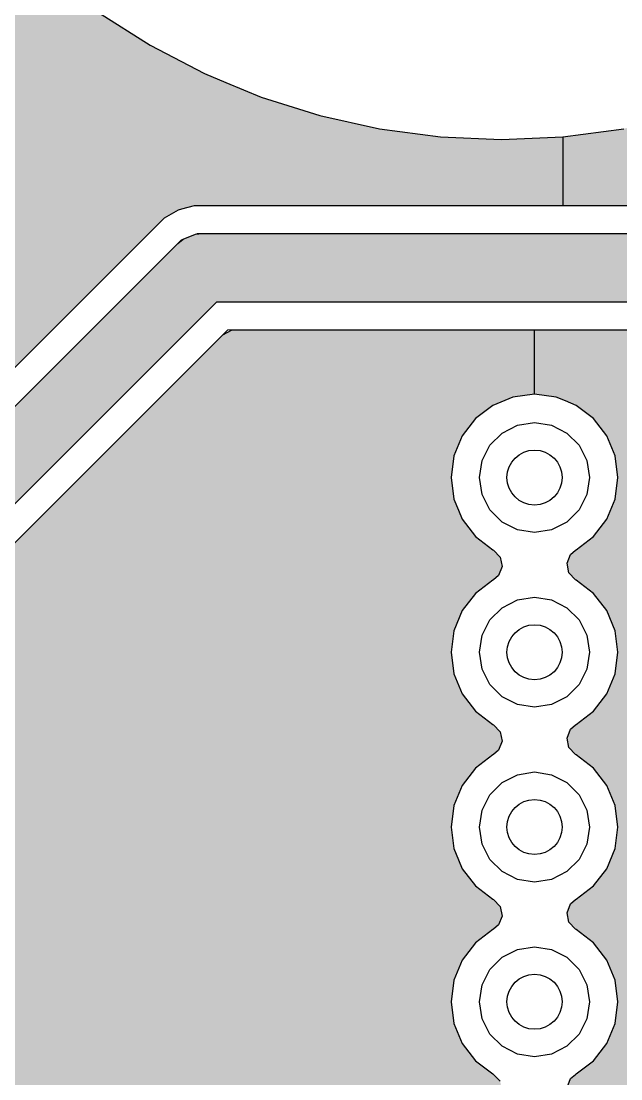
# Model space of a CAD drawing. Header units: millimetres. Extents: x -3894 to -3474, y -291 to 6.
# Drawn here: x -3748.16 to -3743.8, y -85.36 to -77.67 of the extents above; entities that cross this region are included whole.
import ezdxf

# ---------------------------------------------------------------- set-up
doc = ezdxf.new("R2010")
doc.units = ezdxf.units.MM
doc.layers.add('BLACK', color=7, linetype='Continuous')

msp = doc.modelspace()

# ---------------------------------------------------------------- hatches: boundary and pattern name
h = msp.add_hatch(color=256)
h.paths.add_polyline_path([(-3747.118753646564, -79.10430838751856), (-3747.118761646564, -79.10431438751854), (-3751.704331366041, -83.68988410699568), (-3751.824907646564, -83.70575938751854), (-3751.970985646564, -83.76626638751854), (-3752.096427646564, -83.86252138751854), (-3752.192682646564, -83.98796338751855), (-3752.253190726501, -84.13404299472103), (-3752.273827646564, -84.29080138751856), (-3752.273827646564, -84.2908043875185), (-3752.253190726499, -84.44756278032689), (-3752.192681646564, -84.59364438751854), (-3752.096427646564, -84.71908538751853), (-3752.096427646564, -85.43093626171202), (-3754.843718014899, -85.38350806452635), (-3754.839779128828, -85.15534708843987), (-3754.833606646564, -85.03626838751855), (-3754.794969646563, -84.29080138751854), (-3754.781708047294, -84.03493509783722), (-3754.774971646564, -83.95708538751855), (-3754.684997176656, -82.91718633736832), (-3754.621906646564, -82.39758938751854), (-3754.549766177119, -81.80345008277328), (-3754.376170002764, -80.6950238946106), (-3754.375766919719, -80.69292660010936), (-3754.375761646564, -80.69289638751852), (-3754.374428646564, -80.68596338751854), (-3754.164419373908, -79.59325730957649), (-3754.108620510236, -79.34878584854751), (-3748.277939646563, -77.03608738751853), (-3747.949566646564, -77.33698638751854), (-3747.949561646564, -77.33699038751853), (-3747.596226069631, -77.60811429556053), (-3747.220582943713, -77.84742610942979), (-3746.825528646564, -78.05307838751855), (-3746.672066646564, -78.11664438751853), (-3746.414041646564, -78.22352138751855), (-3745.989269646564, -78.35745138751855), (-3745.554441646564, -78.45385038751854), (-3745.112866646564, -78.51198538751854), (-3744.667905646564, -78.53141238751854), (-3744.222944646564, -78.51198538751854), (-3744.222944646564, -79.01430338751854), (-3746.901454646564, -79.01430338751854), (-3747.016034243687, -79.04500426821636)])
h.paths.add_polyline_path([(-3749.089282646564, -75.97872338751856), (-3749.294931646564, -75.58367538751854), (-3749.465371420069, -75.17219627744565), (-3749.599302646564, -74.74742238751854), (-3749.695703646564, -74.31258538751854), (-3749.695704646564, -74.31257638751855), (-3749.753838646564, -73.87101238751853), (-3749.773264646564, -73.42605338751855), (-3749.753838646564, -72.98109338751854), (-3749.695704646564, -72.53952938751854), (-3749.695703646564, -72.53952038751854), (-3749.599302646564, -72.10468338751855), (-3749.465371420069, -71.6799094975914), (-3749.294931646564, -71.26843038751855), (-3749.089282646564, -70.87338338751854), (-3748.849968646564, -70.49773438751853), (-3748.578839731297, -70.14439228504392), (-3749.726342128722, -68.75663457325267), (-3750.024809646573, -69.22266438753302), (-3750.027029646558, -69.22626438750885), (-3750.597015646568, -70.18778438752565), (-3750.599067646561, -70.19138538751486), (-3751.135514646566, -71.1719863875233), (-3751.137468646562, -71.1757103875153), (-3751.639753646564, -72.17424838751812), (-3751.641555646566, -72.17799038752406), (-3752.109049646562, -73.19321638751498), (-3752.110763646565, -73.19711238752232), (-3752.206753646564, -73.42605338751855), (-3752.542947646562, -74.22789438751275), (-3752.544498646566, -74.23178038752388), (-3752.940854646562, -75.27688438751524), (-3752.942264646564, -75.28080538751945), (-3753.275456646564, -76.26004238751855), (-3753.302309646562, -76.33896238751306), (-3753.303614646564, -76.34302638751886), (-3753.626902646564, -77.41292038751945), (-3753.628037646564, -77.41692138751863), (-3753.914231646563, -78.4974343875171), (-3753.915238646563, -78.50152238751797), (-3754.052821646564, -79.10431438751854), (-3754.108620510236, -79.34878584854751), (-3748.277939707928, -77.03608741185819), (-3748.578840651201, -76.70771229115158), (-3748.849968646564, -76.35437138751854)])
msp.add_hatch(color=256).paths.add_polyline_path([(-3733.269682646564, -77.51096338751853), (-3733.173427646564, -77.38552138751854), (-3733.047985646564, -77.28926638751855), (-3732.901908646563, -77.2287593875182), (-3732.901906646564, -77.22875838751852), (-3732.745145646561, -77.20812125587103), (-3732.666765450159, -77.21843984755088), (-3732.801804138709, -75.27187414585471), (-3740.143706646564, -75.78120238751853), (-3740.246534646564, -75.97873338751855), (-3740.485840646564, -76.35436738751855), (-3740.533747646564, -76.41680138751855), (-3740.756973646563, -76.70771538751853), (-3741.057871646564, -77.03608738751853), (-3741.386243646564, -77.33698538751855), (-3741.739591646563, -77.60811838751854), (-3742.115225646563, -77.84742438751853), (-3742.510287646563, -78.05308038751855), (-3742.921769646563, -78.22352138751855), (-3743.346541646564, -78.35745138751855), (-3743.781369646564, -78.45385038751854), (-3744.222944646564, -78.51198538751854), (-3744.222944646564, -79.01430338751854), (-3734.634110646564, -79.01430338751854), (-3734.607752646564, -79.01146938751855), (-3734.546429646564, -78.97798438751876), (-3733.375828646564, -77.80738038751895), (-3733.368837646564, -77.79978238751855), (-3733.340570646564, -77.73588638751848), (-3733.330189646564, -77.65704138751855)])
h = msp.add_hatch(color=256)
h.dxf.hatch_style = 1
h.paths.add_polyline_path([(-3745.445722646564, -92.80319638751853), (-3745.502538646564, -92.69168938751854), (-3745.591031646564, -92.60319638751852), (-3745.702538646564, -92.54638038751852), (-3745.826145646564, -92.52680338751854), (-3745.949752646564, -92.54638038751852), (-3746.061259646563, -92.60319638751852), (-3746.134866646564, -92.67680338751855), (-3750.548591646564, -92.67680338751855), (-3751.274496646564, -91.95089838751854), (-3751.268145646564, -91.91080338751854), (-3751.287722646563, -91.78719638751853), (-3751.344538646564, -91.67568938751855), (-3751.433031646563, -91.58719638751855), (-3751.544538646564, -91.53038038751853), (-3751.668145646564, -91.51080338751854), (-3751.791752646564, -91.53038038751853), (-3751.903259646564, -91.58719638751855), (-3751.991752646564, -91.67568938751855), (-3752.048568646564, -91.78719638751853), (-3752.068145646564, -91.91080338751854), (-3752.048568646564, -92.03441038751853), (-3751.991752646564, -92.14591738751854), (-3751.903259646564, -92.23441038751854), (-3751.791752646564, -92.29122638751853), (-3751.668145646564, -92.31080338751855), (-3751.628050646564, -92.30445238751852), (-3750.828922646564, -93.10358038751853), (-3750.791036439999, -93.13467130150933), (-3750.700918646564, -93.17199938751853), (-3750.652145646564, -93.17680338751855), (-3746.134866646564, -93.17680338751855), (-3746.061259646563, -93.25041038751854), (-3745.949752646564, -93.30722638751853), (-3745.826145646564, -93.32680338751852), (-3745.702538646564, -93.30722638751853), (-3745.591031646564, -93.25041038751854), (-3745.502538646564, -93.16191738751854), (-3745.445722646564, -93.05041038751853), (-3745.426145646564, -92.92680338751855)])
h.paths.add_polyline_path([(-3745.626145646564, -92.92680338751855, -1), (-3746.026145646564, -92.92680338751855, -1)], flags=16)
h.paths.add_polyline_path([(-3751.868145646563, -91.91080338751854, -1), (-3751.468145646564, -91.91080338751854, -1)], flags=16)
h.paths.add_polyline_path([(-3742.169354646564, -91.51414338751854), (-3742.139752646564, -91.52922638751853), (-3742.016145646563, -91.54880338751855), (-3741.892538646563, -91.52922638751853), (-3741.781031646564, -91.47241038751854), (-3741.692538646564, -91.38391738751854), (-3741.635722646564, -91.27241038751853), (-3741.616145646564, -91.14880338751854), (-3741.635722646564, -91.02519638751852), (-3741.692538646564, -90.91368938751855), (-3741.781031646564, -90.82519638751855), (-3741.892538646563, -90.76838038751853), (-3742.016145646563, -90.74880338751854), (-3742.139752646564, -90.76838038751853), (-3742.251259646564, -90.82519638751855), (-3742.339752646564, -90.91368938751855), (-3742.396568646564, -91.02519638751852), (-3742.416145646564, -91.14880338751854), (-3742.396568646564, -91.27241038751853), (-3742.381486646564, -91.30201138751853), (-3742.828277646563, -91.74880338751854), (-3750.348013646564, -91.74880338751854), (-3751.302805646564, -90.79401138751852), (-3751.287722646563, -90.76441038751852), (-3751.268145646564, -90.64080338751855), (-3751.287722646563, -90.51719638751852), (-3751.344538646564, -90.40568938751854), (-3751.433031646563, -90.31719638751854), (-3751.544538646564, -90.26038038751852), (-3751.668145646564, -90.24080338751853), (-3751.791752646564, -90.26038038751852), (-3751.903259646564, -90.31719638751854), (-3751.991752646564, -90.40568938751854), (-3752.048568646564, -90.51719638751852), (-3752.068145646564, -90.64080338751855), (-3752.048568646564, -90.76441038751852), (-3751.991752646564, -90.87591738751854), (-3751.903259646564, -90.96441038751853), (-3751.791752646564, -91.02122638751852), (-3751.668145646564, -91.04080338751854), (-3751.544538646564, -91.02122638751852), (-3751.514937646564, -91.00614338751853), (-3750.516211646564, -92.00486938751853), (-3750.493480646564, -92.02352438751853), (-3750.467198646564, -92.03441038751853), (-3750.439409646563, -92.04592138751855), (-3750.410145646564, -92.04880338751855), (-3742.766145646563, -92.04880338751855), (-3742.736881646564, -92.04592138751855), (-3742.709092646563, -92.03441038751853), (-3742.682810646564, -92.02352438751853), (-3742.660079646564, -92.00486938751853)])
h.paths.add_polyline_path([(-3751.868145646563, -90.64080338751855, -1), (-3751.468145646564, -90.64080338751855, -1)], flags=16)
h.paths.add_polyline_path([(-3742.216145646563, -91.14880338751854, -1), (-3741.816145646564, -91.14880338751854, -1)], flags=16)
h.paths.add_polyline_path([(-3745.191722646563, -91.02519638751852), (-3745.248538646564, -90.91368938751855), (-3745.337031646564, -90.82519638751855), (-3745.448538646564, -90.76838038751853), (-3745.572145646564, -90.74880338751854), (-3745.695752646564, -90.76838038751853), (-3745.807259646564, -90.82519638751855), (-3745.895752646564, -90.91368938751855), (-3745.939120646564, -90.99880338751854), (-3749.828013646564, -90.99880338751854), (-3751.302805646564, -89.52401138751854), (-3751.287722646563, -89.49441038751854), (-3751.268145646564, -89.37080338751854), (-3751.287722646563, -89.24719638751854), (-3751.344538646564, -89.13568938751852), (-3751.433031646563, -89.04719638751853), (-3751.544538646564, -88.99038038751854), (-3751.668145646564, -88.97080338751854), (-3751.791752646564, -88.99038038751854), (-3751.903259646564, -89.04719638751853), (-3751.991752646564, -89.13568938751852), (-3752.048568646564, -89.24719638751854), (-3752.068145646564, -89.37080338751854), (-3752.048568646564, -89.49441038751854), (-3751.991752646564, -89.60591738751855), (-3751.903259646564, -89.69441038751854), (-3751.791752646564, -89.75122638751854), (-3751.668145646564, -89.77080338751853), (-3751.544538646564, -89.75122638751854), (-3751.514937646564, -89.73614338751852), (-3749.996211646564, -91.25486938751853), (-3749.973480646564, -91.27352438751853), (-3749.951713646564, -91.28254038751852), (-3749.919409646564, -91.29592138751855), (-3749.890145646564, -91.29880338751855), (-3745.939120646564, -91.29880338751855), (-3745.895752646564, -91.38391738751854), (-3745.807259646564, -91.47241038751854), (-3745.695752646564, -91.52922638751853), (-3745.572145646564, -91.54880338751855), (-3745.448538646564, -91.52922638751853), (-3745.337031646564, -91.47241038751854), (-3745.248538646564, -91.38391738751854), (-3745.191722646563, -91.27241038751853), (-3745.172145646564, -91.14880338751854)])
h.paths.add_polyline_path([(-3745.372145646564, -91.14880338751854, -1), (-3745.772145646563, -91.14880338751854, -1)], flags=16)
h.paths.add_polyline_path([(-3751.868145646563, -89.37080338751854, -1), (-3751.468145646564, -89.37080338751854, -1)], flags=16)
h.paths.add_polyline_path([(-3731.896241646564, -89.38345238751855), (-3731.856145646564, -89.38980338751853), (-3731.732538646564, -89.37022638751854), (-3731.621031646564, -89.31341038751854), (-3731.532538646564, -89.22491738751854), (-3731.475722646564, -89.11341038751854), (-3731.456145646564, -88.98980338751853), (-3731.475722646564, -88.86619638751856), (-3731.532538646564, -88.75468938751852), (-3731.621031646564, -88.66619638751853), (-3731.732538646564, -88.60938038751854), (-3731.856145646564, -88.58980338751854), (-3731.979752646564, -88.60938038751854), (-3732.091259646564, -88.66619638751853), (-3732.179752646564, -88.75468938751852), (-3732.236568646564, -88.86619638751856), (-3732.256145646564, -88.98980338751853), (-3732.249795646564, -89.02989838751854), (-3732.848699646564, -89.62880338751854), (-3748.516591646563, -89.62880338751854), (-3751.274496646564, -86.87089838751854), (-3751.268145646564, -86.83080338751854), (-3751.287722646563, -86.70719638751854), (-3751.344538646564, -86.59568938751853), (-3751.433031646563, -86.50719638751853), (-3751.544538646564, -86.45038038751854), (-3751.668145646564, -86.43080338751854), (-3751.791752646564, -86.45038038751854), (-3751.903259646564, -86.50719638751853), (-3751.991752646564, -86.59568938751853), (-3752.048568646564, -86.70719638751854), (-3752.068145646564, -86.83080338751854), (-3752.048568646564, -86.95441038751854), (-3751.991752646564, -87.06591738751854), (-3751.903259646564, -87.15441038751854), (-3751.791752646564, -87.21122638751854), (-3751.668145646564, -87.23080338751853), (-3751.628050646564, -87.22445238751854), (-3748.796922646564, -90.05558038751855), (-3748.759037646564, -90.08667138751854), (-3748.706246646564, -90.10853738751852), (-3748.668918646564, -90.12399938751852), (-3748.620145646564, -90.12880338751854), (-3732.745145646564, -90.12880338751854), (-3732.696372646564, -90.12399938751852), (-3732.606256872733, -90.08667213805863), (-3732.568368646564, -90.05558038751855)])
h.paths.add_polyline_path([(-3751.868145646563, -86.83080338751854, -1), (-3751.468145646564, -86.83080338751854, -1)], flags=16)
h.paths.add_polyline_path([(-3732.056145646563, -88.98980338751853, -1), (-3731.656145646564, -88.98980338751853, -1)], flags=16)
h.paths.add_polyline_path([(-3732.785242646564, -78.20745238751854), (-3732.745145646564, -78.21380338751854), (-3732.621538646564, -78.19422638751854), (-3732.510031646564, -78.13741038751854), (-3732.421538646563, -78.04891738751854), (-3732.364722646564, -77.93741038751854), (-3732.345145646564, -77.81380338751853), (-3732.364722646564, -77.69019638751854), (-3732.421538646563, -77.57868938751855), (-3732.510031646564, -77.49019638751855), (-3732.621538646564, -77.43338038751854), (-3732.745145646564, -77.41380338751854), (-3732.868752646564, -77.43338038751854), (-3732.980259646564, -77.49019638751855), (-3733.068752646564, -77.57868938751855), (-3733.125568646564, -77.69019638751854), (-3733.145145646564, -77.81380338751853), (-3733.138795646564, -77.85389938751854), (-3734.499699646564, -79.21480338751854), (-3746.842145646563, -79.21480338751854), (-3746.890920454362, -79.21960755054901), (-3746.981037646563, -79.25693538751854), (-3747.018921646564, -79.28802638751854), (-3751.628050646564, -83.89715338751854), (-3751.668145646564, -83.89080338751855), (-3751.791752646564, -83.91038038751854), (-3751.903259646564, -83.96719638751854), (-3751.991752646564, -84.05568938751854), (-3752.048568646564, -84.16719638751854), (-3752.068145646564, -84.29080338751854), (-3752.048568646564, -84.41441038751854), (-3751.991752646564, -84.52591738751855), (-3751.903259646564, -84.61441038751855), (-3751.791752646564, -84.67122638751854), (-3751.668145646564, -84.69080338751854), (-3751.544538646564, -84.67122638751854), (-3751.433031646563, -84.61441038751855), (-3751.344538646564, -84.52591738751855), (-3751.287722646563, -84.41441038751854), (-3751.268145646564, -84.29080338751854), (-3751.274496646564, -84.25070738751855), (-3746.738592646564, -79.71480338751854), (-3734.396145646564, -79.71480338751854), (-3734.347372646564, -79.70999938751854), (-3734.257256872732, -79.67267213805827), (-3734.219368646564, -79.64158038751856)])
h.paths.add_polyline_path([(-3732.945145646564, -77.81380338751853, -1), (-3732.545145646564, -77.81380338751853, -1)], flags=16)
h.paths.add_polyline_path([(-3751.468145646564, -84.29080338751854, -1), (-3751.868145646563, -84.29080338751854, -1)], flags=16)
h = msp.add_hatch(color=256)
h.paths.add_polyline_path([(-3745.034827844036, -84.79880288751855), (-3745.014190646564, -84.64204238751854), (-3745.014189646564, -84.64204038751855), (-3744.953682646564, -84.49596338751854), (-3744.857427646564, -84.37052138751854), (-3744.716452922852, -84.26234726832585), (-3744.691186646564, -84.24045438751854), (-3744.665218646564, -84.17558938751854), (-3744.678442646564, -84.10698238751854), (-3744.723064985686, -84.06018519986142), (-3744.857427646564, -83.95708538751855), (-3744.953681646564, -83.83164438751854), (-3744.980762646564, -83.76626638751854), (-3745.014189646564, -83.68556538751854), (-3745.014190646564, -83.68556338751854), (-3745.034827844036, -83.52880288751854), (-3745.014190646564, -83.37204238751853), (-3745.014189646564, -83.37204038751854), (-3744.953682646564, -83.22596338751853), (-3744.857427646564, -83.10052138751854), (-3744.716452922852, -82.99234726832593), (-3744.691186646564, -82.97045438751854), (-3744.665218646564, -82.90558938751855), (-3744.678442646564, -82.83698238751855), (-3744.723064985686, -82.79018519986143), (-3744.857427646564, -82.68708538751854), (-3744.953681646564, -82.56164438751854), (-3745.014189646564, -82.41556538751854), (-3745.014190646564, -82.41556338751855), (-3745.034827844036, -82.25880288751854), (-3745.014190646564, -82.10204238751854), (-3745.014189646564, -82.10204038751854), (-3744.953682646564, -81.95596338751854), (-3744.857427646564, -81.83052138751854), (-3744.716452922852, -81.72234726832598), (-3744.691186646564, -81.70045438751853), (-3744.665218646564, -81.63558938751854), (-3744.678442646564, -81.56698238751854), (-3744.723064985686, -81.52018519986143), (-3744.857427646564, -81.41708538751854), (-3744.953681646564, -81.29164438751855), (-3744.980762646564, -81.22626638751854), (-3745.014189646564, -81.14556538751853), (-3745.014190646564, -81.14556338751854), (-3745.034827844036, -80.98880288751855), (-3745.014190646564, -80.83204238751854), (-3745.014189646564, -80.83204038751855), (-3744.953682646564, -80.68596338751854), (-3744.857427646564, -80.56052138751853), (-3744.731985646564, -80.46426638751853), (-3744.585908646564, -80.40375938751853), (-3744.585906646564, -80.40375838751854), (-3744.429146646564, -80.38312138751854), (-3744.429146646564, -79.91530338751853), (-3746.604179646564, -79.91530338751853), (-3746.630537646564, -79.91813738751854), (-3746.691860646564, -79.95162238751854), (-3751.037476646564, -84.29723538751855), (-3751.044457646564, -84.30482338751854), (-3751.072721646564, -84.36871738751854), (-3751.083101646564, -84.44756538751854), (-3751.143609646564, -84.59364438751854), (-3751.239863646564, -84.71908538751855), (-3751.365304646564, -84.81533938751853), (-3751.511383646564, -84.87584738751853), (-3751.615891646564, -84.88960538751854), (-3751.668145646512, -84.89648551917884), (-3751.746526646564, -84.88616638751854), (-3751.824907646564, -84.87584738751853), (-3751.970986646564, -84.81533938751853), (-3752.096427646564, -84.71908538751855), (-3752.096427646564, -86.14278713590546), (-3751.970985646564, -86.30626638751868), (-3751.824908646563, -86.24575938751855), (-3751.824906646564, -86.24575838751853), (-3751.66814564656, -86.225121255871), (-3751.511385646564, -86.24575838751853), (-3751.511383646564, -86.24575938751855), (-3751.372733646564, -86.30319038751854), (-3751.365304646564, -86.30626738751855), (-3751.239863646564, -86.40252138751853), (-3751.143609646564, -86.52796238751854), (-3751.083101646564, -86.67404138751854), (-3751.072720646564, -86.75290038751854), (-3751.070949646564, -86.76305838751854), (-3751.037464646564, -86.82438138751854), (-3748.469861646563, -89.39198438751853), (-3748.449219646564, -89.40861838751854), (-3748.382180646563, -89.42830338751853), (-3744.643270646563, -89.42830338751853), (-3744.587765646564, -89.41518738751854), (-3744.536628646564, -89.36757738751854), (-3744.519349646564, -89.29987738751853), (-3744.541414646564, -89.23358338751854), (-3744.595817646564, -89.18974238751854), (-3744.671435646564, -89.15842038751855), (-3744.731986646564, -89.13333938751855), (-3744.857427646564, -89.03708538751854), (-3744.953681646564, -88.91164438751854), (-3744.973247646564, -88.86440938751853), (-3745.014189646564, -88.76556538751854), (-3745.014190646564, -88.76556338751853), (-3745.034827844036, -88.60880288751854), (-3745.014190646564, -88.45204238751855), (-3745.014189646564, -88.45204038751855), (-3744.953682646564, -88.30596338751855), (-3744.857427646564, -88.18052138751852), (-3744.716452922852, -88.07234726832573), (-3744.691186646564, -88.05045438751854), (-3744.665218646564, -87.98558938751854), (-3744.678442646564, -87.91698238751854), (-3744.723064985686, -87.87018519986142), (-3744.857427646564, -87.76708538751853), (-3744.953681646564, -87.64164438751853), (-3745.014189646564, -87.49556538751852), (-3745.014190646564, -87.49556338751854), (-3745.034827844036, -87.33880288751854), (-3745.014190646564, -87.18204238751854), (-3745.014189646564, -87.18204038751854), (-3744.953682646564, -87.03596338751854), (-3744.857427646564, -86.91052138751854), (-3744.716452922852, -86.80234726832595), (-3744.691186646564, -86.78045438751855), (-3744.665218646564, -86.71558938751853), (-3744.678442646564, -86.64698238751853), (-3744.723064985686, -86.60018519986143), (-3744.857427646564, -86.49708538751854), (-3744.9536828443, -86.3716428265938), (-3745.014189646564, -86.22556538751854), (-3745.014190646564, -86.22556338751852), (-3745.034827844036, -86.06880288751853), (-3745.014190646564, -85.91204238751854), (-3745.014189646564, -85.91204038751854), (-3744.953682646564, -85.76596338751854), (-3744.857427646564, -85.64052138751855), (-3744.716452922852, -85.53234726832598), (-3744.691186646564, -85.51045438751854), (-3744.665218646564, -85.44558938751854), (-3744.678442646564, -85.37698238751854), (-3744.723064985686, -85.33018519986148), (-3744.857427646564, -85.22708538751854), (-3744.953681646564, -85.10164438751853), (-3745.014189646564, -84.95556538751853), (-3745.014190646564, -84.95556338751854)])
h.paths.add_polyline_path([(-3751.468145646564, -85.56080338751853, -1), (-3751.868145646563, -85.56080338751853, -1)], flags=16)
h = msp.add_hatch(color=256)
h.paths.add_polyline_path([(-3738.507427646563, -83.10052138751854), (-3738.36645292285, -82.99234726832468), (-3738.341186646564, -82.97045438751854), (-3738.315218646564, -82.90558938751855), (-3738.328442646564, -82.83698238751855), (-3738.373064985686, -82.79018519986153), (-3738.507427646563, -82.68708538751854), (-3738.603681646563, -82.56164438751854), (-3738.664189646563, -82.41556538751854), (-3738.664190646564, -82.41556338751855), (-3738.684827844036, -82.25880288751854), (-3738.664190646564, -82.10204238751854), (-3738.664189646563, -82.10204038751854), (-3738.603682646564, -81.95596338751854), (-3738.507427646563, -81.83052138751854), (-3738.36645292285, -81.72234726832471), (-3738.341186646564, -81.70045438751853), (-3738.315218646564, -81.63558938751854), (-3738.328442646564, -81.56698238751854), (-3738.373064985686, -81.52018519986153), (-3738.507427646563, -81.41708538751854), (-3738.603681646563, -81.29164438751855), (-3738.630762646564, -81.22626638751854), (-3738.664189646563, -81.14556538751854), (-3738.664190646564, -81.14556338751854), (-3738.684827844036, -80.98880288751855), (-3738.664190646564, -80.83204238751854), (-3738.664189646563, -80.83204038751855), (-3738.603682646564, -80.68596338751854), (-3738.507427646563, -80.56052138751853), (-3738.381985646564, -80.46426638751853), (-3738.235908646564, -80.40375938751853), (-3738.235906646564, -80.40375838751854), (-3738.079146646564, -80.38312138751854), (-3738.079146646564, -79.91530338751853), (-3741.254146646564, -79.91530338751853), (-3741.254146646564, -81.65312112422268), (-3741.097385646564, -81.67375838751855), (-3741.097383646564, -81.67375938751854), (-3740.958733646564, -81.73119038751854), (-3740.951304646564, -81.73426738751854), (-3740.825863646564, -81.83052138751854), (-3740.729609646564, -81.95596238751854), (-3740.669101646564, -82.10204138751854), (-3740.648463646564, -82.25880338751854), (-3740.669101646564, -82.41556538751854), (-3740.729609646564, -82.56164438751854), (-3740.825863646564, -82.68708538751854), (-3740.966841697395, -82.79526135315007), (-3740.992108646564, -82.81715538751854), (-3741.018073646564, -82.88202138751853), (-3741.004847646564, -82.95062838751853), (-3740.960230058001, -82.9974186972773), (-3740.825863646564, -83.10052138751854), (-3740.729609646564, -83.22596238751854), (-3740.669101646564, -83.37204138751854), (-3740.648463646564, -83.52880338751854), (-3740.669101646564, -83.68556538751854), (-3740.729609646564, -83.83164438751854), (-3740.825863646564, -83.95708538751855), (-3740.966841697395, -84.06526135314998), (-3740.992108646564, -84.08715538751854), (-3741.018073646564, -84.15202138751854), (-3741.004847646564, -84.22062838751854), (-3740.960230058001, -84.2674186972773), (-3740.825863646564, -84.37052138751854), (-3740.729609646564, -84.49596238751855), (-3740.669101646564, -84.64204138751855), (-3740.648463646564, -84.79880338751855), (-3740.669101646564, -84.95556538751853), (-3740.729609646564, -85.10164438751853), (-3740.825863646564, -85.22708538751854), (-3740.966841697395, -85.33526135315007), (-3740.992108646564, -85.35715538751855), (-3741.018073646564, -85.42202138751854), (-3741.004847646564, -85.49062838751854), (-3740.960230058001, -85.53741869727733), (-3740.825863646564, -85.64052138751855), (-3740.729609646564, -85.76596238751854), (-3740.669101646564, -85.91204138751854), (-3740.648463646564, -86.06880338751854), (-3740.669101646564, -86.22556538751854), (-3740.729609646564, -86.37164438751854), (-3740.825863646564, -86.49708538751854), (-3740.966841697395, -86.60526135315007), (-3740.992108646564, -86.62715538751854), (-3741.018073646564, -86.69202138751854), (-3741.004847646564, -86.76062838751854), (-3740.960230058001, -86.8074186972773), (-3740.825863646564, -86.91052138751854), (-3740.729609646564, -87.03596238751854), (-3740.66910183956, -87.18204092158433), (-3740.648463449083, -87.3388028875105), (-3740.651414646564, -87.36121938751855), (-3740.669101646564, -87.49556538751852), (-3740.729609646564, -87.64164438751853), (-3740.825863646564, -87.76708538751853), (-3740.951304646564, -87.86333938751854), (-3741.097383646564, -87.92384738751852), (-3741.201891646564, -87.93760538751854), (-3741.228018146564, -87.94104538751857), (-3741.228018146564, -89.42830338751853), (-3738.293270646564, -89.42830338751853), (-3738.237765646564, -89.41518738751854), (-3738.186628646564, -89.36757738751854), (-3738.169349646564, -89.29987738751853), (-3738.191414646564, -89.23358338751854), (-3738.245817646564, -89.18974238751854), (-3738.321435646564, -89.15842038751855), (-3738.381986646564, -89.13333938751855), (-3738.507427646563, -89.03708538751854), (-3738.603681646563, -88.91164438751854), (-3738.623247646564, -88.86440938751853), (-3738.664189646563, -88.76556538751854), (-3738.664190646564, -88.76556338751853), (-3738.684827844036, -88.60880288751854), (-3738.664190646564, -88.45204238751855), (-3738.664189646563, -88.45204038751854), (-3738.603682646564, -88.30596338751855), (-3738.507427646563, -88.18052138751852), (-3738.36645292285, -88.07234726832448), (-3738.341186646564, -88.05045438751854), (-3738.315218646564, -87.98558938751854), (-3738.328442646564, -87.91698238751854), (-3738.373064985686, -87.87018519986152), (-3738.507427646563, -87.76708538751853), (-3738.603681646563, -87.64164438751853), (-3738.664189646563, -87.49556538751852), (-3738.664190646564, -87.49556338751854), (-3738.684827844036, -87.33880288751854), (-3738.664190646564, -87.18204238751854), (-3738.664189646563, -87.18204038751854), (-3738.603682646564, -87.03596338751854), (-3738.507427646563, -86.91052138751854), (-3738.36645292285, -86.80234726832468), (-3738.341186646564, -86.78045438751855), (-3738.315218646564, -86.71558938751853), (-3738.328442646564, -86.64698238751853), (-3738.373064985686, -86.60018519986153), (-3738.507427646563, -86.49708538751854), (-3738.603682844301, -86.37164282659249), (-3738.664189646563, -86.22556538751854), (-3738.664190646564, -86.22556338751852), (-3738.684827844036, -86.06880288751853), (-3738.664190646564, -85.91204238751854), (-3738.664189646563, -85.91204038751854), (-3738.603682646564, -85.76596338751854), (-3738.507427646563, -85.64052138751855), (-3738.36645292285, -85.53234726832471), (-3738.341186646564, -85.51045438751854), (-3738.315218646564, -85.44558938751854), (-3738.328442646564, -85.37698238751854), (-3738.373064985686, -85.33018519986156), (-3738.507427646563, -85.22708538751854), (-3738.603681646563, -85.10164438751853), (-3738.664189646563, -84.95556538751853), (-3738.664190646564, -84.95556338751854), (-3738.684827844036, -84.79880288751853), (-3738.664190646564, -84.64204238751854), (-3738.664189646563, -84.64204038751853), (-3738.603682646564, -84.49596338751854), (-3738.507427646563, -84.37052138751854), (-3738.36645292285, -84.2623472683246), (-3738.341186646564, -84.24045438751854), (-3738.315218646564, -84.17558938751854), (-3738.328442646564, -84.10698238751854), (-3738.373064985686, -84.06018519986151), (-3738.507427646563, -83.95708538751855), (-3738.603681646563, -83.83164438751854), (-3738.630762646564, -83.76626638751854), (-3738.664189646563, -83.68556538751854), (-3738.664190646564, -83.68556338751854), (-3738.684827844036, -83.52880288751854), (-3738.664190646564, -83.37204238751853), (-3738.664189646563, -83.37204038751854), (-3738.603682646564, -83.22596338751853)])
h.paths.add_polyline_path([(-3741.682427646564, -83.10052138751854), (-3741.541452922851, -82.99234726832468), (-3741.516186646564, -82.97045438751854), (-3741.490218646564, -82.90558938751855), (-3741.503442646564, -82.83698238751855), (-3741.548064985688, -82.79018519986022), (-3741.682427646564, -82.68708538751854), (-3741.778681646564, -82.56164438751854), (-3741.839189646564, -82.41556538751854), (-3741.839190646564, -82.41556338751855), (-3741.859827844035, -82.25880288751854), (-3741.839190646564, -82.10204238751854), (-3741.839189646564, -82.10204038751854), (-3741.778682646564, -81.95596338751854), (-3741.682427646564, -81.83052138751854), (-3741.556985646564, -81.73426638751855), (-3741.410908646564, -81.67375938751854), (-3741.410906646563, -81.67375838751855), (-3741.254146646564, -81.65312138751854), (-3741.254146646564, -79.91530338751853), (-3744.429146646564, -79.91530338751853), (-3744.429146646564, -80.38312112422263), (-3744.272385646564, -80.40375838751854), (-3744.272383646564, -80.40375938751853), (-3744.204293646564, -80.43196338751854), (-3744.126304646564, -80.46426738751855), (-3744.000863646564, -80.56052138751853), (-3743.904609646564, -80.68596238751854), (-3743.844101646564, -80.83204138751854), (-3743.823463646564, -80.98880338751854), (-3743.844101646564, -81.14556538751854), (-3743.904609646564, -81.29164438751855), (-3744.000863646564, -81.41708538751854), (-3744.141841697394, -81.52526135314882), (-3744.167108646564, -81.54715538751854), (-3744.193073646564, -81.61202138751854), (-3744.179847646564, -81.68062838751854), (-3744.135230058002, -81.72741869727739), (-3744.000863646564, -81.83052138751854), (-3743.904609646564, -81.95596238751854), (-3743.844101646564, -82.10204138751854), (-3743.823463514911, -82.25880238751216), (-3743.844101646564, -82.41556538751854), (-3743.904609646564, -82.56164438751854), (-3744.000863646564, -82.68708538751854), (-3744.141841697394, -82.79526135314882), (-3744.167108646564, -82.81715538751854), (-3744.193073646564, -82.88202138751853), (-3744.179847646564, -82.95062838751853), (-3744.135230058002, -82.99741869727738), (-3744.000863646564, -83.10052138751854), (-3743.904609646564, -83.22596238751854), (-3743.844101646564, -83.37204138751854), (-3743.823463646564, -83.52880338751854), (-3743.844101646564, -83.68556538751854), (-3743.904609646564, -83.83164438751854), (-3744.000863646564, -83.95708538751855), (-3744.141841697394, -84.06526135314871), (-3744.167108646564, -84.08715538751854), (-3744.193073646564, -84.15202138751854), (-3744.179847646564, -84.22062838751854), (-3744.135230058002, -84.26741869727738), (-3744.000863646564, -84.37052138751854), (-3743.904609646564, -84.49596238751855), (-3743.844101646564, -84.64204138751855), (-3743.823463646564, -84.79880338751855), (-3743.844101646564, -84.95556538751853), (-3743.904609646564, -85.10164438751853), (-3744.000863646564, -85.22708538751854), (-3744.141841697394, -85.33526135314882), (-3744.167108646564, -85.35715538751855), (-3744.193073646564, -85.42202138751854), (-3744.179847646564, -85.49062838751854), (-3744.135230058002, -85.53741869727743), (-3744.000863646564, -85.64052138751855), (-3743.904609646564, -85.76596238751854), (-3743.844101646564, -85.91204138751854), (-3743.823463646564, -86.06880338751854), (-3743.844101646564, -86.22556538751854), (-3743.904609646564, -86.37164438751854), (-3744.000863646564, -86.49708538751854), (-3744.141841697394, -86.60526135314882), (-3744.167108646564, -86.62715538751854), (-3744.193073646564, -86.69202138751854), (-3744.179847646564, -86.76062838751854), (-3744.135230058002, -86.8074186972774), (-3744.000863646564, -86.91052138751854), (-3743.904609646564, -87.03596238751854), (-3743.84410183956, -87.18204092158433), (-3743.823463449083, -87.3388028875105), (-3743.826414646564, -87.36121938751855), (-3743.844101646564, -87.49556538751852), (-3743.904609646564, -87.64164438751853), (-3744.000863646564, -87.76708538751853), (-3744.141841697394, -87.87526135314884), (-3744.167108646564, -87.89715538751852), (-3744.193073646564, -87.96202138751852), (-3744.179847646564, -88.03062838751852), (-3744.135230058002, -88.07741869727737), (-3744.000863646564, -88.18052138751852), (-3743.904609646564, -88.30596238751853), (-3743.844101646564, -88.45204138751853), (-3743.823463646564, -88.60880338751853), (-3743.844101646564, -88.76556538751854), (-3743.904609646564, -88.91164438751854), (-3744.000863646564, -89.03708538751854), (-3744.126304646564, -89.13333938751855), (-3744.225200646564, -89.17430338751853), (-3744.262473646564, -89.18974238751854), (-3744.308733646564, -89.22310038751854), (-3744.337758646564, -89.28665638751853), (-3744.327814646564, -89.35581438751854), (-3744.282059646564, -89.40861838751854), (-3744.215020646564, -89.42830338751853), (-3741.228018146564, -89.42830338751853), (-3741.228018146564, -87.94104538751857), (-3741.254145646512, -87.9444855191788), (-3741.332526646564, -87.93416638751854), (-3741.410907646564, -87.92384738751852), (-3741.556986646563, -87.86333938751854), (-3741.682427646564, -87.76708538751853), (-3741.778681646564, -87.64164438751853), (-3741.839189646564, -87.49556538751852), (-3741.839190646564, -87.49556338751854), (-3741.859827844035, -87.33880288751854), (-3741.839190646564, -87.18204238751854), (-3741.839189646564, -87.18204038751854), (-3741.778682646564, -87.03596338751854), (-3741.682427646564, -86.91052138751854), (-3741.541452922851, -86.80234726832468), (-3741.516186646564, -86.78045438751855), (-3741.490218646564, -86.71558938751853), (-3741.503442646564, -86.64698238751853), (-3741.548064985688, -86.60018519986023), (-3741.682427646564, -86.49708538751854), (-3741.778682844301, -86.37164282659249), (-3741.839189646564, -86.22556538751854), (-3741.839190646564, -86.22556338751852), (-3741.859827844035, -86.06880288751853), (-3741.839190646564, -85.91204238751854), (-3741.839189646564, -85.91204038751854), (-3741.778682646564, -85.76596338751854), (-3741.682427646564, -85.64052138751855), (-3741.541452922851, -85.53234726832473), (-3741.516186646564, -85.51045438751854), (-3741.490218646564, -85.44558938751854), (-3741.503442646564, -85.37698238751854), (-3741.548064985688, -85.33018519986027), (-3741.682427646564, -85.22708538751854), (-3741.778681646564, -85.10164438751853), (-3741.839189646564, -84.95556538751853), (-3741.839190646564, -84.95556338751854), (-3741.859827844035, -84.79880288751855), (-3741.839190646564, -84.64204238751854), (-3741.839189646564, -84.64204038751853), (-3741.778682646564, -84.49596338751854), (-3741.682427646564, -84.37052138751854), (-3741.541452922851, -84.2623472683246), (-3741.516186646564, -84.24045438751854), (-3741.490218646564, -84.17558938751854), (-3741.503442646564, -84.10698238751854), (-3741.548064985688, -84.06018519986021), (-3741.682427646564, -83.95708538751855), (-3741.778681646564, -83.83164438751854), (-3741.805762646564, -83.76626638751854), (-3741.839189646564, -83.68556538751854), (-3741.839190646564, -83.68556338751854), (-3741.859827844035, -83.52880288751854), (-3741.839190646564, -83.37204238751853), (-3741.839189646564, -83.37204038751854), (-3741.778682646564, -83.22596338751853)])

# ---------------------------------------------------------------- linework, layer by layer
for p, q in [((-3744.222944646564, -78.51198538751854), (-3744.222944646564, -79.01430338751854)), ((-3744.429146646564, -80.38312138751854), (-3744.429146646564, -79.91530338751853))]:
    msp.add_line(p, q)
at = {"color": 7, "lineweight": 0}
for p, q in [((-3746.901454646564, -79.01430338751854), (-3747.016034243687, -79.04500426821636)), ((-3734.582748553486, -79.01430338751854), (-3746.901454646564, -79.01430338751854)), ((-3747.016034243687, -79.04500426821636), (-3747.118753646564, -79.10430838751856)), ((-3747.118761646564, -79.10431438751854), (-3751.704331366041, -83.68988410699568)), ((-3747.118753646564, -79.10430838751856), (-3747.118761646564, -79.10431438751854)), ((-3746.992634019658, -79.26173877201985), (-3746.879322201735, -79.21480338751854)), ((-3746.879322201735, -79.21480338751854), (-3734.499699646564, -79.21480338751854)), ((-3751.612960335362, -83.88206308286425), (-3746.992634019658, -79.26173877201985)), ((-3746.738592646564, -79.71480338751854), (-3751.25940496677, -84.23561570772449)), ((-3734.358970505601, -79.71480338751854), (-3746.738592646564, -79.71480338751854)), ((-3751.067227981302, -84.32698670171737), (-3746.655541621491, -79.91530338751853)), ((-3746.655541621491, -79.91530338751853), (-3734.336836646564, -79.91530338751853))]:
    msp.add_line(p, q, dxfattribs=at)
msp.add_arc((-3722.359643646563, -86.27709938789454), 33.50000000000023, 359.9999999993569, 179.9999999993569, dxfattribs=at)
at = {"layer": 'BLACK', "linetype": 'Continuous'}
for p, q in [((-3747.596219646564, -77.60811838751854), (-3747.220585646563, -77.84742438751853)), ((-3747.220585646563, -77.84742438751853), (-3747.220575646564, -77.84742938751855)), ((-3747.220575646564, -77.84742938751855), (-3747.220576646564, -77.84742938751855)), ((-3747.220576646564, -77.84742938751855), (-3746.825528646564, -78.05307838751855)), ((-3746.825528646564, -78.05307838751855), (-3746.672066646564, -78.11664438751853)), ((-3746.672066646564, -78.11664438751853), (-3746.414041646564, -78.22352138751855)), ((-3746.414041646564, -78.22352138751855), (-3745.989269646564, -78.35745138751855)), ((-3745.989269646564, -78.35745138751855), (-3745.554441646564, -78.45385038751854)), ((-3745.554441646564, -78.45385038751854), (-3745.112866646564, -78.51198538751854)), ((-3744.222944646564, -78.51198538751854), (-3743.781369646564, -78.45385038751854)), ((-3745.112866646564, -78.51198538751854), (-3744.667905646564, -78.53141238751854)), ((-3744.667905646564, -78.53141238751854), (-3744.222944646564, -78.51198538751854)), ((-3746.901454646564, -79.01430338751854), (-3746.991820646564, -79.03851638751854)), ((-3734.634110646564, -79.01430338751854), (-3746.901454646564, -79.01430338751854)), ((-3747.016039646564, -79.04500738751855), (-3747.118753646564, -79.10430838751854)), ((-3747.016030646564, -79.04500338751853), (-3747.016039646564, -79.04500738751855)), ((-3746.991821646563, -79.03851538751853), (-3747.016030646564, -79.04500338751853)), ((-3746.991820646564, -79.03851638751854), (-3746.991821646563, -79.03851538751853)), ((-3747.118761646564, -79.10431438751854), (-3751.674567646564, -83.66012038751855)), ((-3747.118753646564, -79.10430838751854), (-3747.118761646564, -79.10431438751854)), ((-3746.981037646563, -79.25693538751854), (-3746.890917646564, -79.21960638751854)), ((-3746.890917646564, -79.21960638751854), (-3746.890908646564, -79.21960638751854)), ((-3746.890908646564, -79.21960638751854), (-3746.842145646563, -79.21480338751854)), ((-3746.842145646563, -79.21480338751854), (-3734.499699646564, -79.21480338751854)), ((-3751.628050646564, -83.89715338751854), (-3747.018921646564, -79.28802638751854)), ((-3747.018921646564, -79.28802638751854), (-3746.981037646563, -79.25693538751854)), ((-3746.738592646564, -79.71480338751854), (-3751.274496646564, -84.25070738751855)), ((-3734.396145646564, -79.71480338751854), (-3746.738592646564, -79.71480338751854)), ((-3746.691860646564, -79.95162238751854), (-3746.630537646564, -79.91813738751854)), ((-3746.630537646564, -79.91813738751854), (-3746.604179646564, -79.91530338751853)), ((-3746.604179646564, -79.91530338751853), (-3734.336837646564, -79.91530338751853)), ((-3751.037476646564, -84.29723538751854), (-3746.691860646564, -79.95162238751854)), ((-3744.585908646564, -80.40375938751853), (-3744.731985646564, -80.46426638751853)), ((-3744.585906646564, -80.40375838751854), (-3744.585908646564, -80.40375938751853)), ((-3744.429146646564, -80.38312138751854), (-3744.585906646564, -80.40375838751854)), ((-3744.429144646564, -80.38312138751854), (-3744.429146646564, -80.38312138751854)), ((-3744.272385646564, -80.40375838751854), (-3744.429144646564, -80.38312138751854)), ((-3744.272383646564, -80.40375938751853), (-3744.272385646564, -80.40375838751854)), ((-3744.204293646564, -80.43196338751854), (-3744.272383646564, -80.40375938751853)), ((-3744.731985646564, -80.46426638751853), (-3744.857427646564, -80.56052138751853)), ((-3744.126304646564, -80.46426738751855), (-3744.204293646564, -80.43196338751854)), ((-3744.000863646564, -80.56052138751853), (-3744.126304646564, -80.46426738751855)), ((-3744.857427646564, -80.56052138751853), (-3744.953682646564, -80.68596338751854)), ((-3744.664259646564, -80.66519638751853), (-3744.552752646563, -80.60838038751854)), ((-3744.552752646563, -80.60838038751854), (-3744.429145646563, -80.58880338751854)), ((-3744.429145646563, -80.58880338751854), (-3744.305538646563, -80.60838038751854)), ((-3744.305538646563, -80.60838038751854), (-3744.194031646564, -80.66519638751853)), ((-3743.904609646564, -80.68596238751854), (-3744.000863646564, -80.56052138751853)), ((-3744.953682646564, -80.68596338751854), (-3745.014189646564, -80.83204038751855)), ((-3744.752752646564, -80.75368938751853), (-3744.664259646564, -80.66519638751853)), ((-3744.194031646564, -80.66519638751853), (-3744.105538646564, -80.75368938751853)), ((-3743.844101646564, -80.83204138751854), (-3743.904609646564, -80.68596238751854)), ((-3744.809568646564, -80.86519638751854), (-3744.752752646564, -80.75368938751853)), ((-3744.105538646564, -80.75368938751853), (-3744.048722646564, -80.86519638751854)), ((-3745.014190646564, -80.83204238751854), (-3745.034827646564, -80.98880138751854)), ((-3745.014189646564, -80.83204038751855), (-3745.014190646564, -80.83204238751854)), ((-3744.829145646564, -80.98880338751854), (-3744.809568646564, -80.86519638751854)), ((-3744.048722646564, -80.86519638751854), (-3744.029145646564, -80.98880338751854)), ((-3743.823463646564, -80.98880338751854), (-3743.844101646564, -80.83204138751854)), ((-3745.034827646564, -80.98880138751854), (-3745.034827646564, -80.98880438751854)), ((-3745.034827646564, -80.98880438751854), (-3745.014190646564, -81.14556338751854)), ((-3744.809568646564, -81.11241038751854), (-3744.829145646564, -80.98880338751854)), ((-3744.029145646564, -80.98880338751854), (-3744.048722646564, -81.11241038751854)), ((-3743.844101646564, -81.14556538751854), (-3743.823463646564, -80.98880338751854)), ((-3745.014190646564, -81.14556338751854), (-3745.014189646564, -81.14556538751854)), ((-3745.014189646564, -81.14556538751854), (-3744.980762646564, -81.22626638751854)), ((-3744.752752646564, -81.22391738751854), (-3744.809568646564, -81.11241038751854)), ((-3744.048722646564, -81.11241038751854), (-3744.105538646564, -81.22391738751854)), ((-3743.904609646564, -81.29164438751855), (-3743.844101646564, -81.14556538751854)), ((-3744.980762646564, -81.22626638751854), (-3744.953681646564, -81.29164438751855)), ((-3744.664259646564, -81.31241038751854), (-3744.752752646564, -81.22391738751854)), ((-3744.105538646564, -81.22391738751854), (-3744.194031646564, -81.31241038751854)), ((-3744.953681646564, -81.29164438751855), (-3744.857427646564, -81.41708538751854)), ((-3744.552752646563, -81.36922638751854), (-3744.664259646564, -81.31241038751854)), ((-3744.194031646564, -81.31241038751854), (-3744.305538646563, -81.36922638751854)), ((-3744.000863646564, -81.41708538751854), (-3743.904609646564, -81.29164438751855)), ((-3744.429145646563, -81.38880338751854), (-3744.552752646563, -81.36922638751854)), ((-3744.305538646563, -81.36922638751854), (-3744.429145646563, -81.38880338751854)), ((-3744.857427646564, -81.41708538751854), (-3744.731986646564, -81.51333938751854)), ((-3744.126304646564, -81.51333938751854), (-3744.000863646564, -81.41708538751854)), ((-3744.731986646564, -81.51333938751854), (-3744.731979646564, -81.51334438751854)), ((-3744.731979646564, -81.51334438751854), (-3744.726658646563, -81.51641638751855)), ((-3744.726658646563, -81.51641638751855), (-3744.678442646564, -81.56698238751854)), ((-3744.193073646564, -81.61202138751854), (-3744.167108646564, -81.54715538751854)), ((-3744.167108646564, -81.54715538751854), (-3744.131630646564, -81.51641338751854)), ((-3744.131630646564, -81.51641338751854), (-3744.126317646564, -81.51334438751854)), ((-3744.126317646564, -81.51334438751854), (-3744.126304646564, -81.51333938751854)), ((-3744.665218646564, -81.63558938751854), (-3744.691186646564, -81.70045438751853)), ((-3744.678442646564, -81.56698238751854), (-3744.665218646564, -81.63558938751854)), ((-3744.179847646564, -81.68062838751854), (-3744.193073646564, -81.61202138751854)), ((-3744.691186646564, -81.70045438751853), (-3744.726658646563, -81.73119038751854)), ((-3744.131630646564, -81.73119338751854), (-3744.179847646564, -81.68062838751854)), ((-3744.731979646564, -81.73426138751854), (-3744.857427646564, -81.83052138751854)), ((-3744.726658646563, -81.73119038751854), (-3744.731979646564, -81.73426138751854)), ((-3744.126311646564, -81.73426438751854), (-3744.131630646564, -81.73119338751854)), ((-3744.126304646564, -81.73426738751854), (-3744.126311646564, -81.73426438751854)), ((-3744.000863646564, -81.83052138751854), (-3744.126304646564, -81.73426738751854)), ((-3744.857427646564, -81.83052138751854), (-3744.953682646564, -81.95596338751854)), ((-3744.552752646563, -81.87838038751853), (-3744.429145646563, -81.85880338751853)), ((-3744.429145646563, -81.85880338751853), (-3744.305538646563, -81.87838038751853)), ((-3743.904609646564, -81.95596238751854), (-3744.000863646564, -81.83052138751854)), ((-3744.752752646564, -82.02368938751854), (-3744.664259646564, -81.93519638751854)), ((-3744.664259646564, -81.93519638751854), (-3744.552752646563, -81.87838038751853)), ((-3744.305538646563, -81.87838038751853), (-3744.194031646564, -81.93519638751854)), ((-3744.194031646564, -81.93519638751854), (-3744.105538646564, -82.02368938751854)), ((-3744.953682646564, -81.95596338751854), (-3745.014189646564, -82.10204038751854)), ((-3743.844101646564, -82.10204138751854), (-3743.904609646564, -81.95596238751854)), ((-3744.809568646564, -82.13519638751853), (-3744.752752646564, -82.02368938751854)), ((-3744.105538646564, -82.02368938751854), (-3744.048722646564, -82.13519638751853)), ((-3745.014190646564, -82.10204238751854), (-3745.034827646564, -82.25880138751855)), ((-3745.014189646564, -82.10204038751854), (-3745.014190646564, -82.10204238751854)), ((-3744.829145646564, -82.25880338751854), (-3744.809568646564, -82.13519638751853)), ((-3744.048722646564, -82.13519638751853), (-3744.029145646564, -82.25880338751854)), ((-3743.823463646564, -82.25880138751855), (-3743.844101646564, -82.10204138751854)), ((-3745.034827646564, -82.25880138751855), (-3745.034827646564, -82.25880438751854)), ((-3745.034827646564, -82.25880438751854), (-3745.014190646564, -82.41556338751855)), ((-3744.809568646564, -82.38241038751853), (-3744.829145646564, -82.25880338751854)), ((-3744.029145646564, -82.25880338751854), (-3744.048722646564, -82.38241038751853)), ((-3743.844101646564, -82.41556538751854), (-3743.823463646564, -82.25880338751854)), ((-3743.823463646564, -82.25880338751854), (-3743.823463646564, -82.25880138751855)), ((-3744.752752646564, -82.49391738751854), (-3744.809568646564, -82.38241038751853)), ((-3744.048722646564, -82.38241038751853), (-3744.105538646564, -82.49391738751854)), ((-3745.014190646564, -82.41556338751855), (-3745.014189646564, -82.41556538751854)), ((-3745.014189646564, -82.41556538751854), (-3744.953681646564, -82.56164438751854)), ((-3743.904609646564, -82.56164438751854), (-3743.844101646564, -82.41556538751854)), ((-3744.664259646564, -82.58241038751854), (-3744.752752646564, -82.49391738751854)), ((-3744.105538646564, -82.49391738751854), (-3744.194031646564, -82.58241038751854)), ((-3744.953681646564, -82.56164438751854), (-3744.857427646564, -82.68708538751854)), ((-3744.552752646563, -82.63922638751853), (-3744.664259646564, -82.58241038751854)), ((-3744.194031646564, -82.58241038751854), (-3744.305538646563, -82.63922638751853)), ((-3744.000863646564, -82.68708538751854), (-3743.904609646564, -82.56164438751854)), ((-3744.857427646564, -82.68708538751854), (-3744.731986646564, -82.78333938751854)), ((-3744.429145646563, -82.65880338751855), (-3744.552752646563, -82.63922638751853)), ((-3744.305538646563, -82.63922638751853), (-3744.429145646563, -82.65880338751855)), ((-3744.126304646564, -82.78333938751854), (-3744.000863646564, -82.68708538751854)), ((-3744.731986646564, -82.78333938751854), (-3744.731979646564, -82.78334438751854)), ((-3744.731979646564, -82.78334438751854), (-3744.726658646563, -82.78641638751854)), ((-3744.726658646563, -82.78641638751854), (-3744.678442646564, -82.83698238751855)), ((-3744.167108646564, -82.81715538751854), (-3744.131630646564, -82.78641338751854)), ((-3744.131630646564, -82.78641338751854), (-3744.126317646564, -82.78334438751854)), ((-3744.126317646564, -82.78334438751854), (-3744.126304646564, -82.78333938751854)), ((-3744.678442646564, -82.83698238751855), (-3744.665218646564, -82.90558938751855)), ((-3744.193073646564, -82.88202138751853), (-3744.167108646564, -82.81715538751854)), ((-3744.665218646564, -82.90558938751855), (-3744.691186646564, -82.97045438751854)), ((-3744.179847646564, -82.95062838751853), (-3744.193073646564, -82.88202138751853)), ((-3744.731979646564, -83.00426138751854), (-3744.857427646564, -83.10052138751854)), ((-3744.726658646563, -83.00119038751853), (-3744.731979646564, -83.00426138751854)), ((-3744.691186646564, -82.97045438751854), (-3744.726658646563, -83.00119038751853)), ((-3744.131630646564, -83.00119338751854), (-3744.179847646564, -82.95062838751853)), ((-3744.126311646564, -83.00426438751855), (-3744.131630646564, -83.00119338751854)), ((-3744.126304646564, -83.00426738751854), (-3744.126311646564, -83.00426438751855)), ((-3744.000863646564, -83.10052138751854), (-3744.126304646564, -83.00426738751854)), ((-3744.857427646564, -83.10052138751854), (-3744.953682646564, -83.22596338751853)), ((-3744.664259646564, -83.20519638751854), (-3744.552752646563, -83.14838038751854)), ((-3744.552752646563, -83.14838038751854), (-3744.429145646563, -83.12880338751854)), ((-3744.429145646563, -83.12880338751854), (-3744.305538646563, -83.14838038751854)), ((-3744.305538646563, -83.14838038751854), (-3744.194031646564, -83.20519638751854)), ((-3743.904609646564, -83.22596238751854), (-3744.000863646564, -83.10052138751854)), ((-3744.953682646564, -83.22596338751853), (-3745.014189646564, -83.37204038751854)), ((-3744.752752646564, -83.29368938751854), (-3744.664259646564, -83.20519638751854)), ((-3744.194031646564, -83.20519638751854), (-3744.105538646564, -83.29368938751854)), ((-3743.844101646564, -83.37204138751854), (-3743.904609646564, -83.22596238751854)), ((-3744.809568646564, -83.40519638751854), (-3744.752752646564, -83.29368938751854)), ((-3744.105538646564, -83.29368938751854), (-3744.048722646564, -83.40519638751854)), ((-3745.014190646564, -83.37204238751853), (-3745.034827646564, -83.52880138751854)), ((-3745.014189646564, -83.37204038751854), (-3745.014190646564, -83.37204238751853)), ((-3743.823463646564, -83.52880338751854), (-3743.844101646564, -83.37204138751854)), ((-3744.829145646564, -83.52880338751854), (-3744.809568646564, -83.40519638751854)), ((-3744.048722646564, -83.40519638751854), (-3744.029145646564, -83.52880338751854)), ((-3745.034827646564, -83.52880138751854), (-3745.034827646564, -83.52880438751853)), ((-3745.034827646564, -83.52880438751853), (-3745.014190646564, -83.68556338751854)), ((-3744.809568646564, -83.65241038751854), (-3744.829145646564, -83.52880338751854)), ((-3744.029145646564, -83.52880338751854), (-3744.048722646564, -83.65241038751854)), ((-3743.844101646564, -83.68556538751854), (-3743.823463646564, -83.52880338751854)), ((-3745.014190646564, -83.68556338751854), (-3745.014189646564, -83.68556538751854)), ((-3745.014189646564, -83.68556538751854), (-3744.980762646564, -83.76626638751854)), ((-3744.752752646564, -83.76391738751855), (-3744.809568646564, -83.65241038751854)), ((-3744.048722646564, -83.65241038751854), (-3744.105538646564, -83.76391738751855)), ((-3743.904609646564, -83.83164438751854), (-3743.844101646564, -83.68556538751854)), ((-3744.980762646564, -83.76626638751854), (-3744.953681646564, -83.83164438751854)), ((-3744.664259646564, -83.85241038751855), (-3744.752752646564, -83.76391738751855)), ((-3744.105538646564, -83.76391738751855), (-3744.194031646564, -83.85241038751855)), ((-3744.953681646564, -83.83164438751854), (-3744.857427646564, -83.95708538751855)), ((-3744.552752646563, -83.90922638751854), (-3744.664259646564, -83.85241038751855)), ((-3744.194031646564, -83.85241038751855), (-3744.305538646563, -83.90922638751854)), ((-3744.000863646564, -83.95708538751855), (-3743.904609646564, -83.83164438751854)), ((-3744.429145646563, -83.92880338751854), (-3744.552752646563, -83.90922638751854)), ((-3744.305538646563, -83.90922638751854), (-3744.429145646563, -83.92880338751854)), ((-3744.857427646564, -83.95708538751855), (-3744.731986646564, -84.05333938751853)), ((-3744.126304646564, -84.05333938751853), (-3744.000863646564, -83.95708538751855)), ((-3744.731986646564, -84.05333938751853), (-3744.731979646564, -84.05334438751854)), ((-3744.731979646564, -84.05334438751854), (-3744.726658646563, -84.05641638751854)), ((-3744.726658646563, -84.05641638751854), (-3744.678442646564, -84.10698238751854)), ((-3744.193073646564, -84.15202138751854), (-3744.167108646564, -84.08715538751854)), ((-3744.167108646564, -84.08715538751854), (-3744.131630646564, -84.05641338751855)), ((-3744.131630646564, -84.05641338751855), (-3744.126317646564, -84.05334438751854)), ((-3744.126317646564, -84.05334438751854), (-3744.126304646564, -84.05333938751853)), ((-3744.678442646564, -84.10698238751854), (-3744.665218646564, -84.17558938751854)), ((-3744.179847646564, -84.22062838751854), (-3744.193073646564, -84.15202138751854)), ((-3744.691186646564, -84.24045438751854), (-3744.726658646563, -84.27119038751854)), ((-3744.665218646564, -84.17558938751854), (-3744.691186646564, -84.24045438751854)), ((-3744.131630646564, -84.27119338751854), (-3744.179847646564, -84.22062838751854)), ((-3744.731979646564, -84.27426138751854), (-3744.857427646564, -84.37052138751854)), ((-3744.726658646563, -84.27119038751854), (-3744.731979646564, -84.27426138751854)), ((-3744.126311646564, -84.27426438751854), (-3744.131630646564, -84.27119338751854)), ((-3744.126304646564, -84.27426738751853), (-3744.126311646564, -84.27426438751854)), ((-3744.000863646564, -84.37052138751854), (-3744.126304646564, -84.27426738751853)), ((-3744.857427646564, -84.37052138751854), (-3744.953682646564, -84.49596338751854)), ((-3744.552752646563, -84.41838038751854), (-3744.429145646563, -84.39880338751854)), ((-3744.429145646563, -84.39880338751854), (-3744.305538646563, -84.41838038751854)), ((-3743.904609646564, -84.49596238751855), (-3744.000863646564, -84.37052138751854)), ((-3744.752752646564, -84.56368938751854), (-3744.664259646564, -84.47519638751854)), ((-3744.664259646564, -84.47519638751854), (-3744.552752646563, -84.41838038751854)), ((-3744.305538646563, -84.41838038751854), (-3744.194031646564, -84.47519638751854)), ((-3744.194031646564, -84.47519638751854), (-3744.105538646564, -84.56368938751854)), ((-3744.953682646564, -84.49596338751854), (-3745.014189646564, -84.64204038751853)), ((-3743.844101646564, -84.64204138751855), (-3743.904609646564, -84.49596238751855)), ((-3744.809568646564, -84.67519638751854), (-3744.752752646564, -84.56368938751854)), ((-3744.105538646564, -84.56368938751854), (-3744.048722646564, -84.67519638751854)), ((-3745.014190646564, -84.64204238751854), (-3745.034827646564, -84.79880138751854)), ((-3745.014189646564, -84.64204038751853), (-3745.014190646564, -84.64204238751854)), ((-3744.829145646564, -84.79880338751855), (-3744.809568646564, -84.67519638751854)), ((-3744.048722646564, -84.67519638751854), (-3744.029145646564, -84.79880338751855)), ((-3743.823463646564, -84.79880338751855), (-3743.844101646564, -84.64204138751855)), ((-3745.034827646564, -84.79880138751854), (-3745.034827646564, -84.79880438751854)), ((-3745.034827646564, -84.79880438751854), (-3745.014190646564, -84.95556338751854)), ((-3744.809568646564, -84.92241038751854), (-3744.829145646564, -84.79880338751855)), ((-3744.029145646564, -84.79880338751855), (-3744.048722646564, -84.92241038751854)), ((-3743.844101646564, -84.95556538751853), (-3743.823463646564, -84.79880338751855)), ((-3744.752752646564, -85.03391738751854), (-3744.809568646564, -84.92241038751854)), ((-3744.048722646564, -84.92241038751854), (-3744.105538646564, -85.03391738751854)), ((-3745.014190646564, -84.95556338751854), (-3745.014189646564, -84.95556538751853)), ((-3745.014189646564, -84.95556538751853), (-3744.953681646564, -85.10164438751853)), ((-3743.904609646564, -85.10164438751853), (-3743.844101646564, -84.95556538751853)), ((-3744.664259646564, -85.12241038751854), (-3744.752752646564, -85.03391738751854)), ((-3744.105538646564, -85.03391738751854), (-3744.194031646564, -85.12241038751854)), ((-3744.953681646564, -85.10164438751853), (-3744.857427646564, -85.22708538751854)), ((-3744.552752646563, -85.17922638751854), (-3744.664259646564, -85.12241038751854)), ((-3744.194031646564, -85.12241038751854), (-3744.305538646563, -85.17922638751854)), ((-3744.000863646564, -85.22708538751854), (-3743.904609646564, -85.10164438751853)), ((-3744.857427646564, -85.22708538751854), (-3744.731986646564, -85.32333938751854)), ((-3744.429145646563, -85.19880338751854), (-3744.552752646563, -85.17922638751854)), ((-3744.305538646563, -85.17922638751854), (-3744.429145646563, -85.19880338751854)), ((-3744.126304646564, -85.32333938751854), (-3744.000863646564, -85.22708538751854)), ((-3744.731986646564, -85.32333938751854), (-3744.731979646564, -85.32334438751855)), ((-3744.731979646564, -85.32334438751855), (-3744.726658646563, -85.32641638751853)), ((-3744.131630646564, -85.32641338751854), (-3744.126317646564, -85.32334438751855)), ((-3744.126317646564, -85.32334438751855), (-3744.126304646564, -85.32333938751854)), ((-3744.726658646563, -85.32641638751853), (-3744.678442646564, -85.37698238751854)), ((-3744.193073646564, -85.42202138751854), (-3744.167108646564, -85.35715538751855)), ((-3744.167108646564, -85.35715538751855), (-3744.131630646564, -85.32641338751854))]:
    msp.add_line(p, q, dxfattribs=at)
at = {"layer": 'BLACK'}
for centre in [(-3744.429145646563, -80.98880338751854), (-3744.429145646563, -82.25880338751854), (-3744.429145646563, -83.52880338751854), (-3744.429145646563, -84.79880338751855)]:
    msp.add_circle(centre, 0.2, dxfattribs=at)
msp.add_arc((-3722.359643646564, -86.27709938751853), 33.5, 0, 180, dxfattribs=at)

doc.saveas('drawing.dxf')
